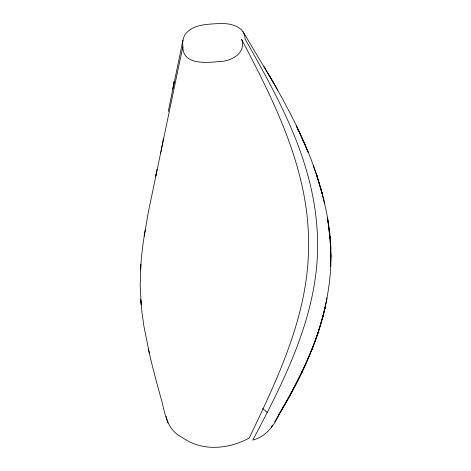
<?xml version="1.0" encoding="UTF-8"?>
<svg xmlns="http://www.w3.org/2000/svg" width="471" height="471" viewBox="0 0 471 471"><rect width="100%" height="100%" fill="white"/><g stroke="black" fill="none" stroke-linecap="round" stroke-linejoin="round"><path stroke-width="0.71" d="M330.542 245.703L330.772 257.213L330.077 238.667L327.439 217.855C340.91 287.292 314.675 356.588 278.714 414.992C298.608 381.021 316.889 345.384 325.314 306.65L324.902 308.729L327.051 297.955M330.554 266.409L330.825 254.964M140.853 264.149L140.605 269.865L141.335 258.391L143.249 242.094L148.206 212.721L178.003 69.643C179.639 62.025 181.27 54.406 182.889 46.782C182.342 42.678 182.777 38.31 184.979 34.73C192.568 24.074 207.464 24.309 219.174 23.55C229.442 22.949 244.985 25.964 245.067 38.958C248.788 45.522 252.491 52.098 256.165 58.692C265.62 75.672 274.823 92.805 283.148 110.373C300.28 146.375 313.539 184.826 316.706 224.797C324.042 302.111 287.946 373.886 252.768 440.097C266.215 436.499 273.928 425.813 279.462 413.732L274.693 421.857M140.758 266.362L140.175 285.614L141.265 304.908L140.723 299.138M144.126 236.112L145.209 230.019M160.67 153.375L160.835 152.48M160.994 151.585L161.329 149.79M161.494 148.889L161.665 147.982M156.16 174.052L155.771 176.113L157.096 169.154M161.441 149.183L163.425 138.815M168.235 111.568L182.942 40.2M172.651 89.054L174.246 81.389L173.316 85.804M325.314 306.65L322.788 317.23L323.277 315.199L317.778 333.774M318.396 331.831L311.879 349.676L312.597 347.845L301.758 372.431L302.547 370.777L290.56 394.086L291.343 392.626L278.714 414.992M271.361 427.562L272.291 425.266M262.582 408.422L267.175 412.443M243.007 31.675L273.433 82.666L264.013 66.529M268.323 73.829C283.212 99.287 297.289 125.321 308.381 152.686L296.394 125.845L304.843 144.208L304.007 142.23L311.037 159.198L317.283 176.719L322.523 194.723L316.536 174.6L322.523 194.723M272.609 81.212L277.702 90.214M313.433 165.821L317.283 176.719M148.277 348.511C152.18 366.397 157.061 384.048 161.965 401.681C165.262 415.581 167.794 430.547 182.036 437.294C201.712 451.76 228.688 449.31 249.218 438.048C278.178 377.43 308.64 314.11 308.564 245.415C309.353 171.344 275.188 103.367 241.635 39.387C246.451 52.834 231.585 61.371 220.057 61.448C207.729 62.684 182.654 65.54 182.889 46.782M166.116 416.346L167.988 423.035M324.702 203.872L321.981 192.521L326.25 210.825L327.887 220.081L330.077 238.667L329.883 236.418L330.613 247.958M149.295 352.944L143.967 326.538L142.006 312.756L140.923 301.204M167.558 420.656L167.652 421.833"/></g></svg>
